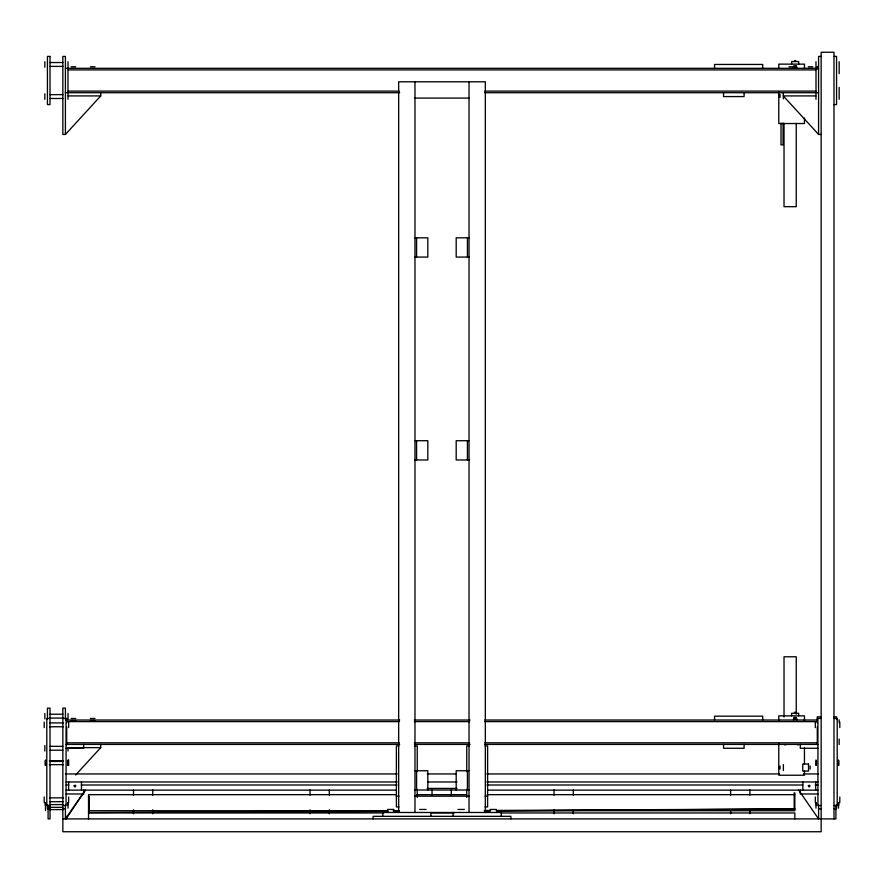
<?xml version="1.0" encoding="UTF-8"?>
<svg xmlns="http://www.w3.org/2000/svg" width="884" height="884" viewBox="0 0 884 884"><rect width="100%" height="100%" fill="white"/><g stroke="black" fill="none" stroke-linecap="round" stroke-linejoin="round"><path stroke-width="1.33" d="M65.416 134.445L65.416 56.432L62.852 56.432L62.852 134.445L65.416 134.445L100.732 95.914L100.732 92.71M75.648 775.003L100.732 747.632L100.732 744.416M387.877 810.982L88.533 812.484L88.533 818.904M393.402 810.959L398.916 810.926M484.443 810.495L489.957 810.473M496.852 810.44L794.826 808.948L496.863 810.915M387.877 811.468L88.533 812.96L383.744 812.96M393.402 811.435L398.916 811.413M484.443 810.982L489.968 810.948M821.148 56.432L818.584 56.432L818.584 134.445L821.148 134.445M833.988 56.432L836.562 56.432L836.562 104.588L833.988 104.588M794.528 60.609L795.766 60.609M50.012 62.532L62.852 62.532M50.012 66.388L62.852 66.388M71.151 66.786L75.737 66.786M90.411 66.786L95.008 66.786M788.992 66.786L793.589 66.786M808.263 66.786L812.849 66.786M65.416 68.311L818.584 68.311M68.178 69.913L815.821 69.913M68.178 91.107L399.236 91.107M484.763 91.107L815.821 91.107M65.416 92.71L399.623 92.71M484.763 92.71L818.584 92.71M50.012 94.632L62.852 94.632M68.134 95.914L100.732 95.914M815.866 95.914L783.268 95.914L818.584 134.445M414.972 98.102L469.028 98.102M50.012 98.489L62.852 98.489M414.972 237.818L427.812 237.818L427.812 257.078L414.972 257.078M469.028 237.818L456.188 237.818L456.188 257.078L469.028 257.078M414.972 440.718L427.812 440.718L427.812 459.978L414.972 459.978M469.028 440.718L456.188 440.718L456.188 459.978L469.028 459.978M794.528 712.316L795.766 712.316M50.012 714.239L62.852 714.239M821.148 716.814L817.291 716.814L817.291 722.736M833.988 716.814L836.562 716.814L836.562 719.488M50.012 718.095L62.852 718.095M50.012 718.416L46.797 718.416L46.797 805.545L50.012 805.545M62.852 718.416L66.709 718.416L66.709 722.736M71.151 718.493L75.737 718.493M90.411 718.493L95.008 718.493M817.291 718.416L821.148 718.416M833.988 718.416L837.203 718.416L837.203 805.545L833.988 805.545M65.416 720.018L399.623 720.018M414.408 720.018L470.056 720.018M484.775 720.018L817.291 720.018M71.151 720.659L75.737 720.659M90.411 720.659L95.008 720.659M66.709 721.62L399.225 721.62M414.408 721.62L469.592 721.62M484.775 721.62L817.291 721.62M49.548 722.913L63.316 722.913M49.548 726.759L63.316 726.759M66.709 742.814L399.225 742.814M414.408 742.814L469.592 742.814M484.775 742.814L817.291 742.814M66.068 744.416L399.623 744.416M414.408 744.416L470.056 744.416M484.775 744.416L817.932 744.416M784.495 744.737L785.887 744.737M797.335 744.737L798.727 744.737M398.993 745.93L396.386 745.93L396.386 806.926L398.993 806.926M414.64 745.93L417.248 745.93L417.248 771.732M469.36 745.93L466.752 745.93L466.752 771.732M485.007 745.93L487.614 745.93L487.614 806.926L485.007 806.926M50.012 746.35L62.852 746.35M68.134 747.632L100.732 747.632M66.068 748.273L83.715 748.273L83.715 744.416M817.932 748.273L800.285 748.273L800.285 744.416M50.012 750.196L62.852 750.196M49.371 760.793L63.493 760.793M50.012 761.433L62.852 761.433M49.371 764.649L63.493 764.649M414.972 770.749L427.812 770.749L427.812 790.009M469.028 770.749L456.188 770.749L456.188 790.009M65.416 773.953L397.159 773.953M427.204 773.953L456.487 773.953M486.841 773.953L779.6 773.953M803.412 773.953L818.584 773.953M66.068 781.975L397.159 781.975M427.513 781.975L457.039 781.975M486.841 781.975L817.932 781.975M66.068 785.003L68.819 785.003M81.229 785.003L397.038 785.003M486.962 785.003L802.771 785.003M815.181 785.003L817.932 785.003M427.138 788.406L457.039 788.406M66.068 790.13L395.91 790.13M414.972 790.009L469.028 790.009M488.09 790.13L817.932 790.13M66.068 793.987L83.715 793.987L83.715 790.13M817.932 793.987L800.285 793.987L800.285 790.13M396.154 794.661L88.533 794.661L88.533 812.484L89.174 812.484L89.174 796.429L88.533 796.429M416.85 794.661L466.509 794.661M487.206 794.661L794.826 794.661M396.386 796.175L398.993 796.175M414.64 796.175L469.36 796.175M485.007 796.175L487.614 796.175M49.548 797.843L63.316 797.843M49.548 801.689L63.316 801.689M50.012 804.584L62.852 804.584M62.852 805.545L66.068 805.545L66.068 718.416M821.148 805.545L817.932 805.545L817.932 718.416M49.416 807.346L62.753 807.346M50.012 808.761L47.438 808.761L47.438 804.694M62.852 808.761L65.416 808.761M818.584 808.761L821.148 808.761M833.988 808.761L836.562 808.761L836.562 804.694M794.826 808.948L794.186 808.948L794.186 792.893L794.826 792.893L794.826 810.716L496.178 810.716M387.546 809.446L393.977 809.446M419.657 809.446L426.077 809.446M457.923 809.446L464.343 809.446M490.023 809.446L496.454 809.446M49.371 809.589L63.493 809.589M88.533 810.716L387.877 810.716M393.402 810.716L398.916 810.716M484.443 810.716L490.653 810.716M430.641 812.96L454.089 812.96M500.996 812.96L794.826 812.96L794.826 818.904M62.852 818.904L835.91 818.904L835.91 805.236M798.672 790.13L818.584 818.904L818.584 804.694M839.8 722.084L839.8 727.587M839.8 797.014L839.8 802.517M839.159 61.703L839.159 67.206M839.159 68.123L839.159 73.626M839.159 87.383L839.159 92.897M839.159 93.815L839.159 99.317M839.159 719.841L839.159 722.593M839.159 739.101L839.159 744.604M838.728 760.748L838.728 765.334M838.728 802.981L838.728 805.269M838.518 759.964L838.518 765.467M838.518 802.661L838.518 808.164M833.988 818.904L833.988 52.255L821.148 52.255L821.148 831.745L62.852 831.745L62.852 708.139L65.416 708.139L65.416 719.09M817.291 66.433L817.291 69.118M817.291 726.703L817.291 744.648M816.407 760.748L816.407 765.334M816.407 802.981L816.407 805.269M815.976 61.703L815.976 67.206M816.009 68.311L816.009 92.71M815.976 93.815L815.976 99.317M815.976 759.964L815.976 765.467M815.976 802.661L815.976 808.164M815.689 781.975L815.689 790.13M815.335 722.084L815.335 727.587M815.335 797.014L815.335 802.517M810.12 766.008L810.12 769.069M804.451 68.278L804.451 64.134L778.771 64.134L778.771 68.278M804.451 118.003L804.451 123.528L778.771 123.528L778.771 91.759M804.451 721.366L804.451 715.852L778.771 715.852L778.771 721.366M804.451 747.61L804.451 764.185M804.451 771.091L804.451 775.235L778.771 775.235L778.771 743.466M802.849 781.975L802.849 790.13M798.672 64.134L798.672 61.571L791.611 61.571L791.611 64.134M798.672 715.852L798.672 713.278L791.611 713.278L791.611 715.852M796.749 68.311L796.749 67.029L793.534 67.029L793.534 68.311M796.749 720.018L796.749 718.736L793.534 718.736L793.534 720.018M796.429 67.029L796.429 65.736L793.854 65.736L793.854 67.029M796.429 718.736L796.429 717.454L793.854 717.454L793.854 718.736M796.252 123.263L796.252 206.679L784.02 206.679L784.02 123.263M796.252 714.206L796.252 656.779L784.02 656.779L784.02 716.946M783.268 92.71L783.379 98.875M783.379 764.583L783.379 770.594M783.058 123.097L783.058 144.843L781.014 144.843L781.014 123.097M780.053 94.444L780.053 97.395M780.053 766.052L780.053 769.014M779.091 94.953L779.091 96.886M779.091 766.572L779.091 768.494M762.715 68.311L762.715 64.455L714.559 64.455L714.559 68.311M762.715 720.018L762.715 716.173L714.559 716.173L714.559 720.018M749.875 789.931L749.875 795.224M749.875 809.788L749.875 813.766M744.096 92.71L744.096 96.566L723.554 96.566L723.554 92.71M744.096 744.416L744.096 748.273L723.554 748.273L723.554 744.416M730.615 789.931L730.615 795.224M730.615 809.788L730.615 813.766M573.307 789.931L573.307 795.224M573.307 809.788L573.307 813.766M554.047 789.931L554.047 795.224M554.047 809.788L554.047 813.766M510.897 818.904L510.897 816.33L373.103 816.33L373.103 818.904M501.261 816.33L501.261 812.484L382.739 812.484L382.739 816.33M485.338 812.484L485.338 81.792L398.662 81.792L398.662 812.484M469.028 81.792L469.028 812.484M467.426 237.818L467.426 257.078M467.426 440.718L467.426 459.978M467.426 770.749L467.426 790.009M466.752 789.301L466.752 797.434M453.105 812.484L453.105 816.33M451.315 789.931L451.315 795.224M432.044 789.931L432.044 795.224M430.895 812.484L430.895 816.33M417.248 789.301L417.248 797.434M416.574 237.818L416.574 257.078M416.574 440.718L416.574 459.978M416.574 770.749L416.574 790.009M414.972 81.792L414.972 812.484M329.312 789.931L329.312 795.224M329.312 809.788L329.312 813.766M310.052 789.931L310.052 795.224M310.052 809.788L310.052 813.766M152.744 789.931L152.744 795.224M152.744 809.788L152.744 813.766M133.484 789.931L133.484 795.224M133.484 809.788L133.484 813.766M81.472 781.975L81.472 790.13M68.665 722.084L68.665 727.587M68.665 759.964L68.665 765.467M68.632 781.975L68.632 790.13M68.665 797.014L68.665 802.517M68.024 61.703L68.024 67.206M67.991 68.311L67.991 92.71M68.024 93.815L68.024 99.317M68.024 713.41L68.024 718.924M68.024 748.273L68.024 751.024M68.024 759.964L68.024 765.467M68.024 802.661L68.024 808.164M67.593 760.748L67.593 765.334M67.593 802.981L67.593 805.269M66.709 726.703L66.709 744.648M66.068 816.164L66.068 818.904L85.328 790.13L65.416 818.904L65.416 804.694M48.09 805.236L48.09 818.904L50.012 818.904L50.012 708.139L47.438 708.139L47.438 719.145M45.482 759.964L45.482 765.467M45.482 802.661L45.482 810.418M45.272 760.748L45.272 765.334M45.272 802.981L45.272 805.269M44.841 61.703L44.841 67.206M44.841 93.815L44.841 99.317M44.841 713.41L44.841 718.924M44.841 745.521L44.841 751.024M44.2 722.084L44.2 727.587M44.2 797.014L44.2 802.517M74.123 785.81C75.306 789.489 76.985 783.213 74.123 785.81M808.341 785.81C809.523 789.489 811.203 783.213 808.341 785.81M50.012 56.432L47.438 56.432L47.438 104.588L50.012 104.588L50.012 56.432M808.517 764.008L802.738 764.008L802.738 771.069L808.517 771.069L808.517 764.008"/></g></svg>
